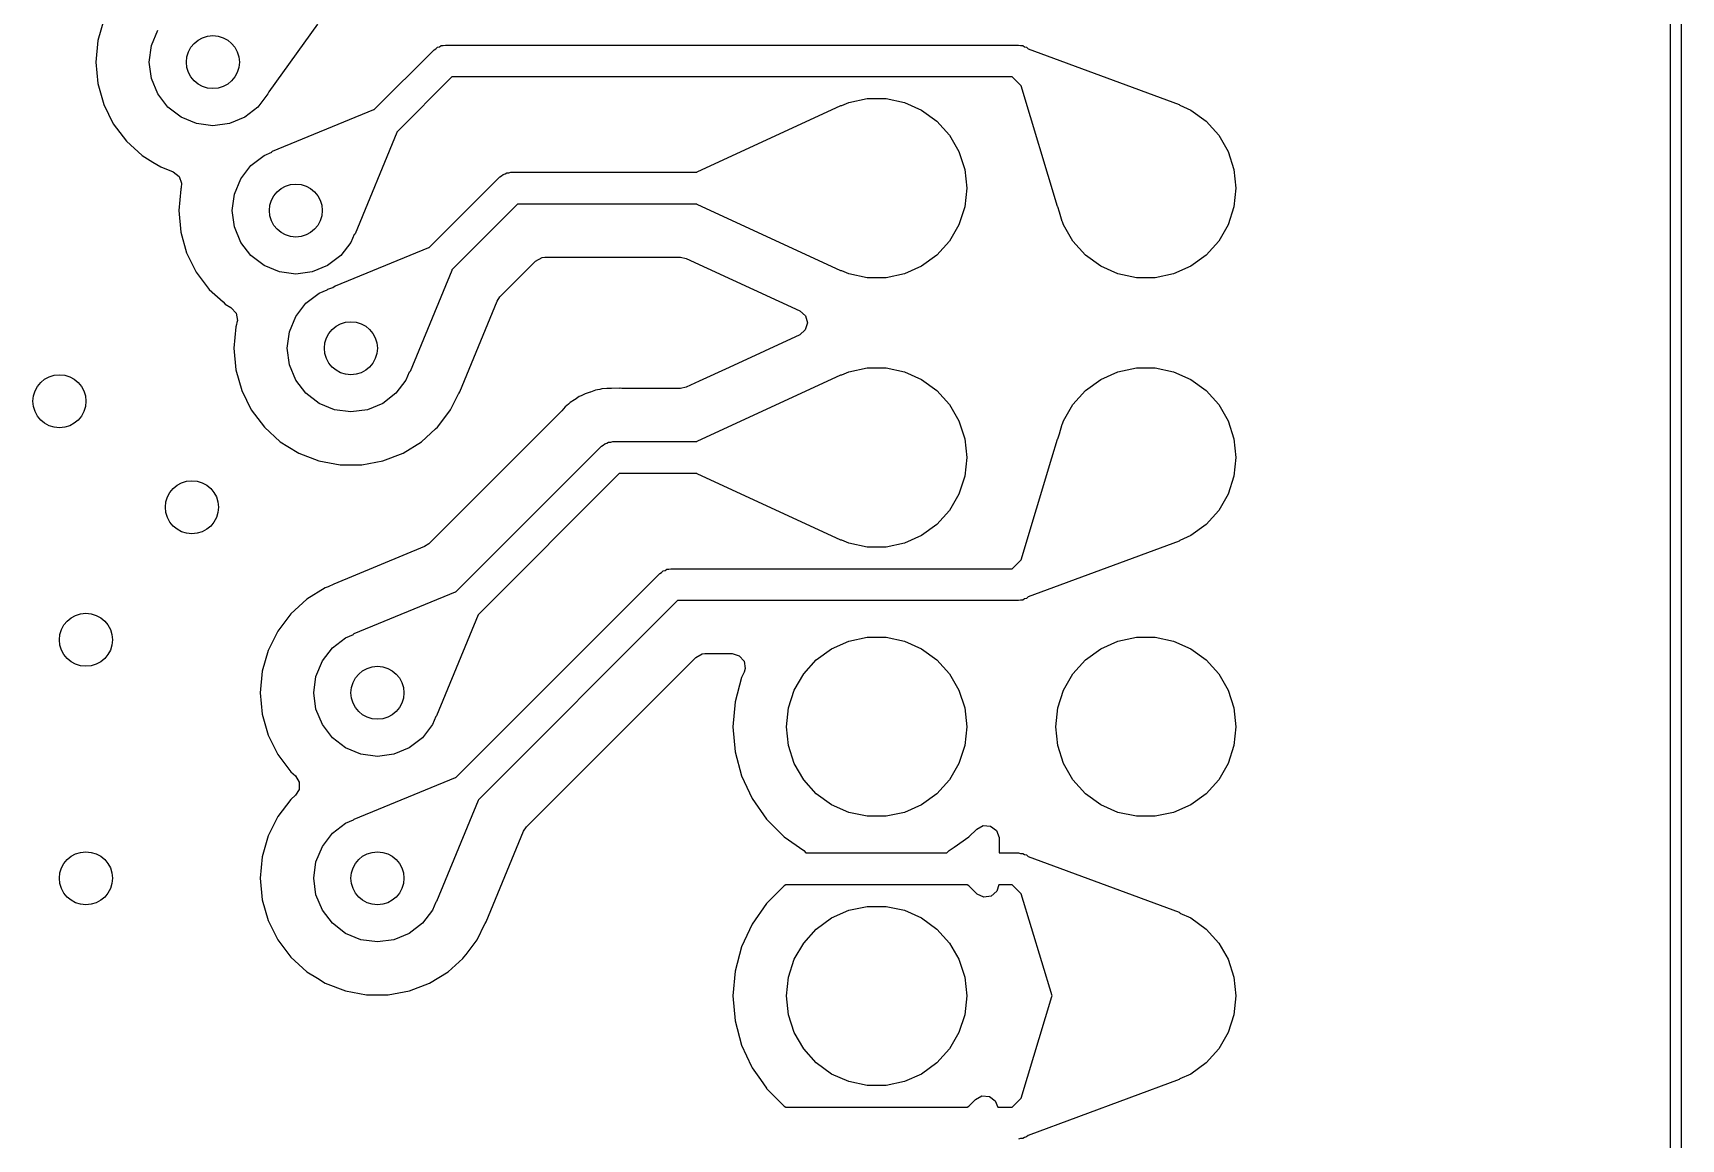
# Model space of a CAD drawing. Extents: x 90 to 175, y -109.5 to -35.9.
# Drawn here: x 159.5 to 175.05, y -68.21 to -57.78 of the extents above; entities that cross this region are included whole.
import ezdxf

# ---------------------------------------------------------------- set-up
doc = ezdxf.new("R2010")
doc.units = 0
doc.layers.add('BLACK', color=7, linetype='CONTINUOUS')

msp = doc.modelspace()

# ---------------------------------------------------------------- linework, layer by layer
at = {"layer": 'BLACK', "linetype": 'CONTINUOUS'}
for p, q in [((174.95, -99.95), (174.95, -36.05)), ((175.05, -36), (175.05, -100)), ((160.167342, -57.651247), (160.111525, -57.847417)), ((160.618368, -57.895209), (160.678308, -57.7505)), ((162.184266, -57.693061), (161.725691, -58.330815)), ((160.111525, -57.847417), (160.092708, -58.050499)), ((160.597923, -58.0505), (160.618368, -57.895209)), ((162.719722, -58.498978), (163.284767, -57.933934)), ((163.284767, -57.933934), (163.301868, -57.92406)), ((163.301868, -57.92406), (163.315833, -57.910096)), ((163.315833, -57.910096), (163.334907, -57.904984)), ((163.334907, -57.904984), (163.35201, -57.895111)), ((163.35201, -57.895111), (163.371758, -57.895111)), ((163.371758, -57.895111), (163.390833, -57.89)), ((163.390833, -57.89), (168.8, -57.89)), ((168.8, -57.89), (168.819075, -57.895111)), ((168.819075, -57.895111), (168.838823, -57.895111)), ((168.838823, -57.895111), (168.855925, -57.904984)), ((168.855925, -57.904984), (168.875, -57.910096)), ((168.875, -57.910096), (168.888807, -57.923903)), ((168.888807, -57.923903), (170.313885, -58.450491)), ((160.092708, -58.050499), (160.092708, -58.0505)), ((160.092708, -58.0505), (160.111525, -58.253582)), ((160.618368, -58.205791), (160.597923, -58.0505)), ((160.111525, -58.253582), (160.16734, -58.449747)), ((160.678308, -58.3505), (160.618368, -58.205791)), ((163.452965, -58.19), (162.932547, -58.710417)), ((168.737868, -58.19), (163.452965, -58.19)), ((168.822868, -58.275), (168.737868, -58.19)), ((169.168038, -59.411623), (168.822868, -58.275)), ((160.16734, -58.449747), (160.167345, -58.44976)), ((160.167345, -58.44976), (160.25825, -58.632321)), ((160.773659, -58.474764), (160.678308, -58.3505)), ((161.717538, -58.3505), (161.622187, -58.474764)), ((161.725691, -58.330815), (161.717538, -58.3505)), ((165.766792, -59.086861), (167.123674, -58.459806)), ((167.123674, -58.459806), (167.132621, -58.459446)), ((167.132621, -58.459446), (167.133329, -58.460099)), ((167.133329, -58.460099), (167.197336, -58.431602)), ((167.197336, -58.431602), (167.371151, -58.394656)), ((167.371151, -58.394656), (167.548849, -58.394656)), ((167.548849, -58.394656), (167.722664, -58.431602)), ((167.722664, -58.431602), (167.885, -58.503878)), ((170.313885, -58.450491), (170.320457, -58.456572)), ((170.320457, -58.456572), (170.320487, -58.457346)), ((170.320487, -58.457346), (170.425, -58.503878)), ((160.897923, -58.570115), (160.773659, -58.474764)), ((161.042632, -58.630055), (160.897923, -58.570115)), ((161.497923, -58.570115), (161.353214, -58.630055)), ((161.622187, -58.474764), (161.497923, -58.570115)), ((161.761445, -58.891812), (162.715489, -58.49897)), ((162.715489, -58.49897), (162.719722, -58.498978)), ((167.885, -58.503878), (168.028761, -58.608327)), ((168.028761, -58.608327), (168.147664, -58.740383)), ((170.425, -58.503878), (170.568761, -58.608327)), ((170.568761, -58.608327), (170.687664, -58.740383)), ((160.25825, -58.632321), (160.38116, -58.795081)), ((161.197923, -58.6505), (161.042632, -58.630055)), ((161.353214, -58.630055), (161.197923, -58.6505)), ((162.931862, -58.715345), (162.539023, -59.66938)), ((162.932743, -58.71089), (162.931862, -58.715345)), ((162.932547, -58.710417), (162.932743, -58.71089)), ((168.147664, -58.740383), (168.236514, -58.894274)), ((170.687664, -58.740383), (170.776514, -58.894274)), ((160.38116, -58.795081), (160.531881, -58.93248)), ((160.531881, -58.93248), (160.531883, -58.932482)), ((160.531883, -58.932482), (160.631064, -58.993892)), ((161.555974, -59.026331), (161.680238, -58.93098)), ((161.680238, -58.93098), (161.755102, -58.89997)), ((161.755102, -58.89997), (161.755105, -58.898134)), ((161.755105, -58.898134), (161.761445, -58.891812)), ((168.236514, -58.894274), (168.291425, -59.063275)), ((170.776514, -58.894274), (170.831425, -59.063275)), ((160.631064, -58.993892), (160.705286, -59.039848)), ((160.705286, -59.039848), (160.822933, -59.085424)), ((160.822933, -59.085424), (160.878334, -59.127997)), ((161.460623, -59.150595), (161.555974, -59.026331)), ((165.763099, -59.09), (165.763427, -59.089209)), ((165.763427, -59.089209), (165.766792, -59.086861)), ((168.291425, -59.063275), (168.31, -59.24)), ((170.831425, -59.063275), (170.85, -59.24)), ((160.878334, -59.127997), (160.901925, -59.193764)), ((160.894676, -59.244579), (160.89384, -59.247516)), ((160.897406, -59.23498), (160.894676, -59.244579)), ((160.901925, -59.193764), (160.897406, -59.23498)), ((161.400683, -59.295304), (161.460623, -59.150595)), ((163.239484, -59.798383), (163.903934, -59.133934)), ((163.903934, -59.133934), (163.921035, -59.12406)), ((163.921035, -59.12406), (163.935, -59.110096)), ((163.935, -59.110096), (163.954074, -59.104984)), ((163.954074, -59.104984), (163.971177, -59.095111)), ((163.971177, -59.095111), (163.990925, -59.095111)), ((163.990925, -59.095111), (164.01, -59.09)), ((164.01, -59.09), (165.763099, -59.09)), ((168.31, -59.24), (168.291425, -59.416725)), ((170.85, -59.24), (170.831425, -59.416725)), ((160.89384, -59.247516), (160.875023, -59.450594)), ((161.380238, -59.450595), (161.400683, -59.295304)), ((164.072132, -59.39), (163.452309, -60.009822)), ((165.763897, -59.39), (164.072132, -59.39)), ((165.766792, -59.393138), (165.763897, -59.39)), ((167.123674, -60.020193), (165.766792, -59.393138)), ((160.875023, -59.450594), (160.875023, -59.450595)), ((160.875023, -59.450595), (160.89384, -59.653677)), ((161.400683, -59.605886), (161.380238, -59.450595)), ((168.291425, -59.416725), (168.236514, -59.585726)), ((169.168575, -59.416725), (169.168038, -59.411623)), ((169.184076, -59.464434), (169.168575, -59.416725)), ((169.210957, -59.55295), (169.184076, -59.464434)), ((169.211337, -59.554011), (169.210957, -59.55295)), ((169.21407, -59.556746), (169.211337, -59.554011)), ((170.831425, -59.416725), (170.776514, -59.585726)), ((160.89384, -59.653677), (160.949655, -59.849842)), ((161.460623, -59.750595), (161.400683, -59.605886)), ((162.530863, -59.675728), (162.499853, -59.750595)), ((162.532704, -59.675725), (162.530863, -59.675728)), ((162.539023, -59.66938), (162.532704, -59.675725)), ((168.236514, -59.585726), (168.147664, -59.739617)), ((169.223486, -59.585726), (169.21407, -59.556746)), ((169.312336, -59.739617), (169.223486, -59.585726)), ((170.776514, -59.585726), (170.687664, -59.739617)), ((160.949655, -59.849842), (160.94966, -59.849855)), ((160.94966, -59.849855), (161.040565, -60.032416)), ((161.555974, -59.874859), (161.460623, -59.750595)), ((162.354481, -60.161046), (163.235251, -59.798375)), ((162.499853, -59.750595), (162.404502, -59.874859)), ((163.235251, -59.798375), (163.239484, -59.798383)), ((168.147664, -59.739617), (168.028761, -59.871673)), ((169.431239, -59.871673), (169.312336, -59.739617)), ((170.687664, -59.739617), (170.568761, -59.871673)), ((161.680238, -59.97021), (161.555974, -59.874859)), ((161.824947, -60.03015), (161.680238, -59.97021)), ((162.280238, -59.97021), (162.135529, -60.03015)), ((162.404502, -59.874859), (162.280238, -59.97021)), ((163.451624, -60.01475), (163.058785, -60.968785)), ((163.452505, -60.010295), (163.451624, -60.01475)), ((163.452309, -60.009822), (163.452505, -60.010295)), ((163.906005, -60.263939), (164.243128, -59.926816)), ((164.243128, -59.926816), (164.30445, -59.893334)), ((164.30445, -59.893334), (164.330808, -59.8905)), ((164.330808, -59.8905), (165.610761, -59.8905)), ((165.610761, -59.8905), (165.662778, -59.901937)), ((165.662778, -59.901937), (166.734989, -60.397438)), ((167.124093, -60.020377), (167.123674, -60.020193)), ((167.133048, -60.020386), (167.124093, -60.020377)), ((167.133471, -60.019963), (167.133048, -60.020386)), ((167.197336, -60.048398), (167.133471, -60.019963)), ((167.885, -59.976122), (167.722664, -60.048398)), ((168.028761, -59.871673), (167.885, -59.976122)), ((169.575, -59.976122), (169.431239, -59.871673)), ((169.737336, -60.048398), (169.575, -59.976122)), ((170.425, -59.976122), (170.262664, -60.048398)), ((170.568761, -59.871673), (170.425, -59.976122)), ((161.040565, -60.032416), (161.163475, -60.195176)), ((161.980238, -60.050595), (161.824947, -60.03015)), ((162.135529, -60.03015), (161.980238, -60.050595)), ((162.282581, -60.192892), (162.32976, -60.176384)), ((162.32976, -60.176384), (162.352748, -60.161939)), ((162.352748, -60.161939), (162.354481, -60.161046)), ((167.371151, -60.085344), (167.197336, -60.048398)), ((167.548849, -60.085344), (167.371151, -60.085344)), ((167.722664, -60.048398), (167.548849, -60.085344)), ((169.911151, -60.085344), (169.737336, -60.048398)), ((170.088849, -60.085344), (169.911151, -60.085344)), ((170.262664, -60.048398), (170.088849, -60.085344)), ((161.163475, -60.195176), (161.293136, -60.313377)), ((161.293136, -60.313377), (161.314197, -60.332576)), ((161.314197, -60.332576), (161.365725, -60.364481)), ((161.980385, -60.45), (162.075736, -60.325736)), ((162.075736, -60.325736), (162.2, -60.230385)), ((162.2, -60.230385), (162.276317, -60.198773)), ((162.276317, -60.198773), (162.281991, -60.193117)), ((162.281991, -60.193117), (162.282581, -60.192892)), ((163.52621, -61.161254), (163.879033, -60.304398)), ((163.879033, -60.304398), (163.906005, -60.263939)), ((161.365725, -60.364481), (161.37095, -60.367716)), ((161.37095, -60.367716), (161.417585, -60.419744)), ((161.417585, -60.419744), (161.428689, -60.488726)), ((161.428689, -60.488726), (161.42494, -60.507071)), ((161.920445, -60.594709), (161.980385, -60.45)), ((166.734989, -60.397438), (166.787586, -60.443429)), ((166.787586, -60.443429), (166.806969, -60.510556)), ((161.413602, -60.546919), (161.394785, -60.749999)), ((161.419522, -60.526111), (161.413602, -60.546919)), ((161.42494, -60.507071), (161.419522, -60.526111)), ((161.9, -60.75), (161.920445, -60.594709)), ((166.734988, -60.622561), (166.068507, -60.930562)), ((166.786983, -60.577507), (166.734988, -60.622561)), ((166.806969, -60.510556), (166.786983, -60.577507)), ((161.394785, -60.749999), (161.394785, -60.75)), ((161.394785, -60.75), (161.413602, -60.953082)), ((161.920445, -60.905291), (161.9, -60.75)), ((161.413602, -60.953082), (161.469417, -61.149247)), ((161.980385, -61.05), (161.920445, -60.905291)), ((166.068507, -60.930562), (165.784702, -61.061717)), ((167.197336, -60.971602), (167.371151, -60.934656)), ((167.371151, -60.934656), (167.548849, -60.934656)), ((167.548849, -60.934656), (167.722664, -60.971602)), ((169.737336, -60.971602), (169.911151, -60.934656)), ((169.911151, -60.934656), (170.088849, -60.934656)), ((170.088849, -60.934656), (170.262664, -60.971602)), ((162.075736, -61.174264), (161.980385, -61.05)), ((163.019615, -61.05), (162.924264, -61.174264)), ((163.050625, -60.975133), (163.019615, -61.05)), ((163.052466, -60.97513), (163.050625, -60.975133)), ((163.058785, -60.968785), (163.052466, -60.97513)), ((165.784702, -61.061717), (165.662777, -61.118062)), ((165.766792, -61.626861), (167.123674, -60.999806)), ((167.123674, -60.999806), (167.132621, -60.999446)), ((167.132621, -60.999446), (167.133329, -61.000099)), ((167.133329, -61.000099), (167.197336, -60.971602)), ((167.722664, -60.971602), (167.885, -61.043878)), ((167.885, -61.043878), (168.028761, -61.148327)), ((169.431239, -61.148327), (169.575, -61.043878)), ((169.575, -61.043878), (169.737336, -60.971602)), ((170.262664, -60.971602), (170.425, -61.043878)), ((170.425, -61.043878), (170.568761, -61.148327)), ((161.469417, -61.149247), (161.469422, -61.14926)), ((161.469422, -61.14926), (161.560327, -61.331821)), ((162.2, -61.269615), (162.075736, -61.174264)), ((162.924264, -61.174264), (162.8, -61.269615)), ((163.439673, -61.331821), (163.514987, -61.180567)), ((163.514987, -61.180567), (163.517085, -61.176705)), ((163.517085, -61.176705), (163.52621, -61.161254)), ((164.568132, -61.261919), (164.553126, -61.276926)), ((164.609956, -61.237184), (164.568132, -61.261919)), ((164.614839, -61.233977), (164.609956, -61.237184)), ((164.654126, -61.205433), (164.614839, -61.233977)), ((164.654128, -61.205432), (164.654126, -61.205433)), ((164.673863, -61.197618), (164.654128, -61.205432)), ((164.691332, -61.18906), (164.673863, -61.197618)), ((164.709602, -61.178255), (164.691332, -61.18906)), ((164.75625, -61.164702), (164.709602, -61.178255)), ((164.761776, -61.16281), (164.75625, -61.164702)), ((164.806937, -61.14493), (164.761776, -61.16281)), ((164.806953, -61.144926), (164.806937, -61.14493)), ((164.828008, -61.142266), (164.806953, -61.144926)), ((164.847049, -61.138323), (164.828008, -61.142266)), ((164.867425, -61.132404), (164.847049, -61.138323)), ((164.867436, -61.132402), (164.867425, -61.132404)), ((164.915976, -61.130876), (164.867436, -61.132402)), ((164.921793, -61.130419), (164.915976, -61.130876)), ((164.929061, -61.129501), (164.921793, -61.130419)), ((164.929071, -61.1295), (164.929061, -61.129501)), ((164.929075, -61.1295), (164.929071, -61.1295)), ((164.959796, -61.1295), (164.929075, -61.1295)), ((165.031703, -61.12724), (164.959796, -61.1295)), ((165.031704, -61.12724), (165.031703, -61.12724)), ((165.039471, -61.127974), (165.031704, -61.12724)), ((165.039493, -61.127732), (165.039471, -61.127974)), ((165.055504, -61.1295), (165.039493, -61.127732)), ((165.610759, -61.1295), (165.055504, -61.1295)), ((165.662777, -61.118062), (165.610759, -61.1295)), ((168.028761, -61.148327), (168.147664, -61.280383)), ((169.312336, -61.280383), (169.431239, -61.148327)), ((170.568761, -61.148327), (170.687664, -61.280383)), ((161.560327, -61.331821), (161.683237, -61.494581)), ((162.344709, -61.329555), (162.2, -61.269615)), ((162.5, -61.35), (162.344709, -61.329555)), ((162.655291, -61.329555), (162.5, -61.35)), ((162.8, -61.269615), (162.655291, -61.329555)), ((164.486262, -61.343791), (163.236065, -62.593987)), ((163.3583, -61.439577), (163.439673, -61.331821)), ((164.490194, -61.33947), (164.486262, -61.343791)), ((164.521165, -61.302034), (164.490194, -61.33947)), ((164.521167, -61.302032), (164.521165, -61.302034)), ((164.538336, -61.289558), (164.521167, -61.302032)), ((164.553126, -61.276926), (164.538336, -61.289558)), ((168.147664, -61.280383), (168.236514, -61.434274)), ((169.223486, -61.434274), (169.312336, -61.280383)), ((170.687664, -61.280383), (170.776514, -61.434274)), ((161.683237, -61.494581), (161.833958, -61.63198)), ((163.166041, -61.631981), (163.299133, -61.510652)), ((163.299133, -61.510652), (163.316762, -61.494581)), ((163.316762, -61.494581), (163.3583, -61.439577)), ((168.236514, -61.434274), (168.291425, -61.603275)), ((169.168575, -61.603275), (169.184072, -61.555576)), ((169.184072, -61.555576), (169.210954, -61.467059)), ((169.210954, -61.467059), (169.214063, -61.463272)), ((169.214063, -61.463272), (169.223486, -61.434274)), ((170.776514, -61.434274), (170.831425, -61.603275)), ((161.833958, -61.63198), (161.83396, -61.631982)), ((161.83396, -61.631982), (161.905317, -61.676164)), ((161.905317, -61.676164), (162.007363, -61.739348)), ((162.992637, -61.739348), (163.166041, -61.631981)), ((163.489484, -63.048383), (164.863934, -61.673934)), ((164.863934, -61.673934), (164.881035, -61.66406)), ((164.881035, -61.66406), (164.895, -61.650096)), ((164.895, -61.650096), (164.914074, -61.644984)), ((164.914074, -61.644984), (164.931177, -61.635111)), ((164.931177, -61.635111), (164.950925, -61.635111)), ((164.950925, -61.635111), (164.97, -61.63)), ((164.97, -61.63), (165.763099, -61.63)), ((165.763099, -61.63), (165.763427, -61.629209)), ((165.763427, -61.629209), (165.766792, -61.626861)), ((168.291425, -61.603275), (168.31, -61.78)), ((169.114557, -61.784488), (169.168038, -61.608375)), ((169.168038, -61.608375), (169.168575, -61.603275)), ((170.831425, -61.603275), (170.85, -61.78)), ((162.007363, -61.739348), (162.197544, -61.813024)), ((162.197544, -61.813024), (162.398024, -61.8505)), ((162.398024, -61.8505), (162.398026, -61.8505)), ((162.398026, -61.8505), (162.601974, -61.8505)), ((162.601974, -61.8505), (162.601976, -61.8505)), ((162.601976, -61.8505), (162.802456, -61.813024)), ((162.802456, -61.813024), (162.992637, -61.739348)), ((168.31, -61.78), (168.291425, -61.956725)), ((168.822867, -62.745), (169.114557, -61.784488)), ((170.85, -61.78), (170.831425, -61.956725)), ((165.032132, -61.93), (163.702309, -63.259822)), ((165.763897, -61.93), (165.032132, -61.93)), ((165.766792, -61.933138), (165.763897, -61.93)), ((167.123674, -62.560193), (165.766792, -61.933138)), ((168.291425, -61.956725), (168.236514, -62.125726)), ((170.831425, -61.956725), (170.776514, -62.125726)), ((168.236514, -62.125726), (168.147664, -62.279617)), ((170.776514, -62.125726), (170.687664, -62.279617)), ((168.147664, -62.279617), (168.028761, -62.411673)), ((170.687664, -62.279617), (170.568761, -62.411673)), ((168.028761, -62.411673), (167.885, -62.516122)), ((170.568761, -62.411673), (170.425, -62.516122)), ((163.195597, -62.620966), (162.33874, -62.973791)), ((163.236065, -62.593987), (163.195597, -62.620966)), ((167.124093, -62.560377), (167.123674, -62.560193)), ((167.133048, -62.560386), (167.124093, -62.560377)), ((167.133471, -62.559963), (167.133048, -62.560386)), ((167.197336, -62.588398), (167.133471, -62.559963)), ((167.371151, -62.625344), (167.197336, -62.588398)), ((167.548849, -62.625344), (167.371151, -62.625344)), ((167.722664, -62.588398), (167.548849, -62.625344)), ((167.885, -62.516122), (167.722664, -62.588398)), ((170.313884, -62.569509), (168.888808, -63.096095)), ((170.314295, -62.569348), (170.313884, -62.569509)), ((170.320634, -62.563023), (170.314295, -62.569348)), ((170.425, -62.516122), (170.320634, -62.562588)), ((170.320634, -62.562588), (170.320634, -62.563023)), ((168.737868, -62.83), (168.822867, -62.745)), ((162.33874, -62.973791), (162.284073, -62.999828)), ((163.489484, -64.798383), (165.413934, -62.873934)), ((165.413934, -62.873934), (165.431035, -62.86406)), ((165.431035, -62.86406), (165.445, -62.850096)), ((165.445, -62.850096), (165.464074, -62.844984)), ((165.464074, -62.844984), (165.481177, -62.835111)), ((165.481177, -62.835111), (165.500925, -62.835111)), ((165.500925, -62.835111), (165.52, -62.83)), ((165.52, -62.83), (168.737868, -62.83)), ((162.083957, -63.11802), (161.933237, -63.255418)), ((162.257362, -63.010651), (162.083957, -63.11802)), ((162.275071, -63.003791), (162.257362, -63.010651)), ((162.2839, -62.999465), (162.275071, -63.003791)), ((162.284073, -62.999828), (162.2839, -62.999465)), ((162.531207, -63.441217), (163.485251, -63.048375)), ((163.485251, -63.048375), (163.489484, -63.048383)), ((165.582132, -63.13), (163.702309, -65.009822)), ((168.8, -63.13), (165.582132, -63.13)), ((168.819075, -63.124889), (168.8, -63.13)), ((168.838823, -63.124889), (168.819075, -63.124889)), ((168.855925, -63.115015), (168.838823, -63.124889)), ((168.875, -63.109904), (168.855925, -63.115015)), ((168.888808, -63.096095), (168.875, -63.109904)), ((161.933237, -63.255418), (161.810327, -63.418178)), ((163.701624, -63.26475), (163.308785, -64.218785)), ((163.702505, -63.260295), (163.701624, -63.26475)), ((163.702309, -63.259822), (163.702505, -63.260295)), ((161.810327, -63.418178), (161.719422, -63.600739)), ((162.524867, -63.447539), (162.531207, -63.441217)), ((162.230385, -63.7), (162.325736, -63.575736)), ((162.325736, -63.575736), (162.45, -63.480385)), ((162.45, -63.480385), (162.524864, -63.449375)), ((162.524864, -63.449375), (162.524867, -63.447539)), ((166.891239, -63.688327), (167.035, -63.583878)), ((167.035, -63.583878), (167.197336, -63.511602)), ((167.197336, -63.511602), (167.371151, -63.474656)), ((167.371151, -63.474656), (167.548849, -63.474656)), ((167.548849, -63.474656), (167.722664, -63.511602)), ((167.722664, -63.511602), (167.885, -63.583878)), ((167.885, -63.583878), (168.028761, -63.688327)), ((169.431239, -63.688327), (169.575, -63.583878)), ((169.575, -63.583878), (169.737336, -63.511602)), ((169.737336, -63.511602), (169.911151, -63.474656)), ((169.911151, -63.474656), (170.088849, -63.474656)), ((170.088849, -63.474656), (170.262664, -63.511602)), ((170.262664, -63.511602), (170.425, -63.583878)), ((170.425, -63.583878), (170.568761, -63.688327)), ((161.719417, -63.600752), (161.663602, -63.796917)), ((161.719422, -63.600739), (161.719417, -63.600752)), ((162.170445, -63.844709), (162.230385, -63.7)), ((164.156007, -65.263937), (165.753127, -63.666819)), ((165.753127, -63.666819), (165.81445, -63.633334)), ((165.81445, -63.633334), (165.840808, -63.6305)), ((165.840808, -63.6305), (166.096766, -63.6305)), ((166.096766, -63.6305), (166.163805, -63.650185)), ((166.163805, -63.650185), (166.20956, -63.702989)), ((166.20956, -63.702989), (166.219504, -63.772147)), ((166.772336, -63.820383), (166.891239, -63.688327)), ((168.028761, -63.688327), (168.147664, -63.820383)), ((169.312336, -63.820383), (169.431239, -63.688327)), ((170.568761, -63.688327), (170.687664, -63.820383)), ((161.663602, -63.796917), (161.644785, -63.999999)), ((162.15, -64), (162.170445, -63.844709)), ((166.186094, -63.856344), (166.124938, -64.084586)), ((166.186097, -63.856335), (166.186094, -63.856344)), ((166.209148, -63.806905), (166.186097, -63.856335)), ((166.219504, -63.772147), (166.209148, -63.806905)), ((166.683486, -63.974274), (166.772336, -63.820383)), ((168.147664, -63.820383), (168.236514, -63.974274)), ((169.223486, -63.974274), (169.312336, -63.820383)), ((170.687664, -63.820383), (170.776514, -63.974274)), ((161.644785, -63.999999), (161.644785, -64)), ((161.644785, -64), (161.663602, -64.203082)), ((162.170445, -64.155291), (162.15, -64)), ((166.628575, -64.143275), (166.683486, -63.974274)), ((168.236514, -63.974274), (168.291425, -64.143275)), ((169.168575, -64.143275), (169.223486, -63.974274)), ((170.776514, -63.974274), (170.831425, -64.143275)), ((161.663602, -64.203082), (161.719417, -64.399247)), ((162.230385, -64.3), (162.170445, -64.155291)), ((163.308785, -64.218785), (163.302466, -64.22513)), ((166.124936, -64.084596), (166.104341, -64.319999)), ((166.124938, -64.084586), (166.124936, -64.084596)), ((166.61, -64.32), (166.628575, -64.143275)), ((168.291425, -64.143275), (168.31, -64.32)), ((169.15, -64.32), (169.168575, -64.143275)), ((170.831425, -64.143275), (170.85, -64.32)), ((162.325736, -64.424264), (162.230385, -64.3)), ((163.269615, -64.3), (163.174264, -64.424264)), ((163.300625, -64.225133), (163.269615, -64.3)), ((163.302466, -64.22513), (163.300625, -64.225133)), ((166.104341, -64.319999), (166.104341, -64.32)), ((166.104341, -64.32), (166.124936, -64.555403)), ((166.628575, -64.496725), (166.61, -64.32)), ((168.31, -64.32), (168.291425, -64.496725)), ((169.168575, -64.496725), (169.15, -64.32)), ((170.85, -64.32), (170.831425, -64.496725)), ((161.719417, -64.399247), (161.719422, -64.39926)), ((161.719422, -64.39926), (161.810327, -64.581821)), ((162.45, -64.519615), (162.325736, -64.424264)), ((162.594709, -64.579555), (162.45, -64.519615)), ((163.05, -64.519615), (162.905291, -64.579555)), ((163.174264, -64.424264), (163.05, -64.519615)), ((166.683486, -64.665726), (166.628575, -64.496725)), ((168.291425, -64.496725), (168.236514, -64.665726)), ((169.223486, -64.665726), (169.168575, -64.496725)), ((170.831425, -64.496725), (170.776514, -64.665726)), ((161.810327, -64.581821), (161.933235, -64.744578)), ((162.75, -64.6), (162.594709, -64.579555)), ((162.905291, -64.579555), (162.75, -64.6)), ((166.124936, -64.555403), (166.124938, -64.555413)), ((166.124938, -64.555413), (166.186094, -64.783655)), ((166.772336, -64.819617), (166.683486, -64.665726)), ((168.236514, -64.665726), (168.147664, -64.819617)), ((169.312336, -64.819617), (169.223486, -64.665726)), ((170.776514, -64.665726), (170.687664, -64.819617)), ((161.933235, -64.744578), (161.97578, -64.783363)), ((161.97578, -64.783363), (162.012061, -64.843075)), ((162.012061, -64.843075), (162.0103, -64.912922)), ((162.531207, -65.191217), (163.485251, -64.798375)), ((163.485251, -64.798375), (163.489484, -64.798383)), ((166.186094, -64.783655), (166.186096, -64.783659)), ((166.186096, -64.783659), (166.186097, -64.783663)), ((166.186097, -64.783663), (166.285965, -64.99783)), ((166.891239, -64.951673), (166.772336, -64.819617)), ((168.147664, -64.819617), (168.028761, -64.951673)), ((169.431239, -64.951673), (169.312336, -64.819617)), ((170.687664, -64.819617), (170.568761, -64.951673)), ((161.97578, -64.966637), (161.933235, -65.005421)), ((162.0103, -64.912922), (161.97578, -64.966637)), ((166.285965, -64.99783), (166.285967, -64.997834)), ((166.285967, -64.997834), (166.421501, -65.191395)), ((167.035, -65.056122), (166.891239, -64.951673)), ((168.028761, -64.951673), (167.885, -65.056122)), ((169.575, -65.056122), (169.431239, -64.951673)), ((170.568761, -64.951673), (170.425, -65.056122)), ((161.933235, -65.005421), (161.810327, -65.168178)), ((163.701624, -65.01475), (163.308785, -65.968785)), ((163.702505, -65.010295), (163.701624, -65.01475)), ((163.702309, -65.009822), (163.702505, -65.010295)), ((167.197336, -65.128398), (167.035, -65.056122)), ((167.371151, -65.165344), (167.197336, -65.128398)), ((167.722664, -65.128398), (167.548849, -65.165344)), ((167.885, -65.056122), (167.722664, -65.128398)), ((169.737336, -65.128398), (169.575, -65.056122)), ((169.911151, -65.165344), (169.737336, -65.128398)), ((170.262664, -65.128398), (170.088849, -65.165344)), ((170.425, -65.056122), (170.262664, -65.128398)), ((161.810327, -65.168178), (161.719422, -65.350739)), ((162.325736, -65.325736), (162.45, -65.230385)), ((162.45, -65.230385), (162.524864, -65.199375)), ((162.524864, -65.199375), (162.524867, -65.197539)), ((162.524867, -65.197539), (162.531207, -65.191217)), ((163.77621, -66.161254), (164.129033, -65.304398)), ((164.129033, -65.304398), (164.156007, -65.263937)), ((166.421501, -65.191395), (166.421506, -65.191402)), ((166.421506, -65.191402), (166.588597, -65.358493)), ((167.548849, -65.165344), (167.371151, -65.165344)), ((168.331401, -65.358495), (168.404728, -65.285167)), ((168.404728, -65.285167), (168.466047, -65.251685)), ((168.466047, -65.251685), (168.535739, -65.256669)), ((168.535739, -65.256669), (168.591673, -65.29854)), ((168.591673, -65.29854), (168.61609, -65.364004)), ((170.088849, -65.165344), (169.911151, -65.165344)), ((161.719417, -65.350752), (161.663602, -65.546917)), ((161.719422, -65.350739), (161.719417, -65.350752)), ((162.170445, -65.594709), (162.230385, -65.45)), ((162.230385, -65.45), (162.325736, -65.325736)), ((166.588597, -65.358493), (166.588603, -65.358498)), ((166.588603, -65.358498), (166.774158, -65.488425)), ((168.145842, -65.488425), (168.192187, -65.455974)), ((168.192187, -65.455974), (168.331401, -65.358495)), ((168.616405, -65.37342), (168.615779, -65.51)), ((168.61609, -65.364004), (168.616405, -65.37342)), ((161.663602, -65.546917), (161.644785, -65.749999)), ((162.15, -65.75), (162.170445, -65.594709)), ((166.774158, -65.488425), (166.791404, -65.51)), ((166.791404, -65.51), (168.124092, -65.51)), ((168.124092, -65.51), (168.126546, -65.505145)), ((168.126546, -65.505145), (168.145842, -65.488425)), ((168.615779, -65.51), (168.8, -65.51)), ((168.8, -65.51), (168.819075, -65.515111)), ((168.819075, -65.515111), (168.838823, -65.515111)), ((168.838823, -65.515111), (168.855925, -65.524984)), ((168.855925, -65.524984), (168.875, -65.530096)), ((168.875, -65.530096), (168.888807, -65.543903)), ((168.888807, -65.543903), (170.313885, -66.070491)), ((161.644785, -65.749999), (161.644785, -65.75)), ((161.644785, -65.75), (161.663602, -65.953082)), ((162.170445, -65.905291), (162.15, -65.75)), ((162.230385, -66.05), (162.170445, -65.905291)), ((166.588597, -65.821505), (166.421505, -65.988597)), ((166.605028, -65.81), (166.588597, -65.821505)), ((168.314971, -65.81), (166.605028, -65.81)), ((168.331396, -65.821501), (168.314971, -65.81)), ((168.331402, -65.821506), (168.331396, -65.821501)), ((168.402742, -65.892846), (168.331402, -65.821506)), ((168.408791, -65.898504), (168.402742, -65.892846)), ((168.472213, -65.927821), (168.408791, -65.898504)), ((168.541417, -65.918194), (168.472213, -65.927821)), ((168.59443, -65.872682), (168.541417, -65.918194)), ((168.613148, -65.81), (168.59443, -65.872682)), ((168.737868, -65.81), (168.613148, -65.81)), ((168.822868, -65.895), (168.737868, -65.81)), ((169.11592, -66.859999), (168.822868, -65.895)), ((161.663602, -65.953082), (161.719417, -66.149247)), ((162.325736, -66.174264), (162.230385, -66.05)), ((163.269615, -66.05), (163.174264, -66.174264)), ((163.300625, -65.975133), (163.269615, -66.05)), ((163.302466, -65.97513), (163.300625, -65.975133)), ((163.308785, -65.968785), (163.302466, -65.97513)), ((166.421505, -65.988597), (166.285965, -66.182169)), ((167.035, -66.123878), (167.197336, -66.051602)), ((167.197336, -66.051602), (167.371151, -66.014656)), ((167.371151, -66.014656), (167.548849, -66.014656)), ((167.548849, -66.014656), (167.722664, -66.051602)), ((167.722664, -66.051602), (167.885, -66.123878)), ((170.313885, -66.070491), (170.320457, -66.076572)), ((170.320457, -66.076572), (170.320487, -66.077346)), ((170.320487, -66.077346), (170.425, -66.123878)), ((161.719417, -66.149247), (161.719422, -66.14926)), ((161.719422, -66.14926), (161.810327, -66.331821)), ((162.45, -66.269615), (162.325736, -66.174264)), ((163.174264, -66.174264), (163.05, -66.269615)), ((163.689673, -66.331821), (163.764987, -66.180567)), ((163.764987, -66.180567), (163.767085, -66.176705)), ((163.767085, -66.176705), (163.77621, -66.161254)), ((166.285964, -66.182171), (166.186098, -66.396335)), ((166.285965, -66.182169), (166.285964, -66.182171)), ((166.772336, -66.360383), (166.891239, -66.228327)), ((166.891239, -66.228327), (167.035, -66.123878)), ((167.885, -66.123878), (168.028761, -66.228327)), ((168.028761, -66.228327), (168.147664, -66.360383)), ((170.425, -66.123878), (170.568761, -66.228327)), ((170.568761, -66.228327), (170.687664, -66.360383)), ((161.810327, -66.331821), (161.933237, -66.494581)), ((162.594709, -66.329555), (162.45, -66.269615)), ((162.75, -66.35), (162.594709, -66.329555)), ((162.905291, -66.329555), (162.75, -66.35)), ((163.05, -66.269615), (162.905291, -66.329555)), ((163.587195, -66.467524), (163.689673, -66.331821)), ((166.186094, -66.396344), (166.124938, -66.624586)), ((166.186098, -66.396335), (166.186094, -66.396344)), ((166.683486, -66.514274), (166.772336, -66.360383)), ((168.147664, -66.360383), (168.236514, -66.514274)), ((170.687664, -66.360383), (170.776514, -66.514274)), ((161.933237, -66.494581), (162.083958, -66.63198)), ((163.416041, -66.631981), (163.554871, -66.505421)), ((163.554871, -66.505421), (163.566762, -66.494581)), ((163.566762, -66.494581), (163.587195, -66.467524)), ((166.628575, -66.683275), (166.683486, -66.514274)), ((168.236514, -66.514274), (168.291425, -66.683275)), ((170.776514, -66.514274), (170.831425, -66.683275)), ((162.083958, -66.63198), (162.08396, -66.631982)), ((162.08396, -66.631982), (162.183141, -66.693392)), ((162.183141, -66.693392), (162.257363, -66.739348)), ((163.242637, -66.739348), (163.416041, -66.631981)), ((166.124936, -66.624596), (166.104341, -66.859999)), ((166.124938, -66.624586), (166.124936, -66.624596)), ((166.61, -66.86), (166.628575, -66.683275)), ((168.291425, -66.683275), (168.31, -66.86)), ((170.831425, -66.683275), (170.85, -66.86)), ((162.257363, -66.739348), (162.447544, -66.813024)), ((162.447544, -66.813024), (162.648024, -66.8505)), ((162.648024, -66.8505), (162.648026, -66.8505)), ((162.648026, -66.8505), (162.851974, -66.8505)), ((162.851974, -66.8505), (162.851976, -66.8505)), ((162.851976, -66.8505), (163.052456, -66.813024)), ((163.052456, -66.813024), (163.242637, -66.739348)), ((166.104341, -66.859999), (166.104341, -66.86)), ((166.104341, -66.86), (166.124936, -67.095403)), ((166.628575, -67.036725), (166.61, -66.86)), ((168.31, -66.86), (168.291425, -67.036725)), ((168.822867, -67.825), (169.114557, -66.864488)), ((169.114557, -66.864488), (169.11592, -66.859999)), ((170.85, -66.86), (170.831425, -67.036725)), ((166.124936, -67.095403), (166.124938, -67.095413)), ((166.124938, -67.095413), (166.186094, -67.323655)), ((166.683486, -67.205726), (166.628575, -67.036725)), ((168.291425, -67.036725), (168.236514, -67.205726)), ((170.831425, -67.036725), (170.776514, -67.205726)), ((166.186094, -67.323655), (166.186096, -67.323659)), ((166.186096, -67.323659), (166.186097, -67.323663)), ((166.186097, -67.323663), (166.279767, -67.524538)), ((166.772336, -67.359617), (166.683486, -67.205726)), ((168.236514, -67.205726), (168.147664, -67.359617)), ((170.776514, -67.205726), (170.687664, -67.359617)), ((166.891239, -67.491673), (166.772336, -67.359617)), ((168.147664, -67.359617), (168.028761, -67.491673)), ((170.687664, -67.359617), (170.568761, -67.491673)), ((166.279767, -67.524538), (166.285965, -67.53783)), ((166.285965, -67.53783), (166.285967, -67.537834)), ((166.285967, -67.537834), (166.364157, -67.6495)), ((167.035, -67.596122), (166.891239, -67.491673)), ((167.197336, -67.668398), (167.035, -67.596122)), ((167.885, -67.596122), (167.722664, -67.668398)), ((168.028761, -67.491673), (167.885, -67.596122)), ((170.425, -67.596122), (170.320634, -67.642588)), ((170.568761, -67.491673), (170.425, -67.596122)), ((166.364157, -67.6495), (166.420749, -67.730322)), ((166.420749, -67.730322), (166.421501, -67.731395)), ((166.421501, -67.731395), (166.421506, -67.731402)), ((166.421506, -67.731402), (166.588597, -67.898493)), ((167.371151, -67.705344), (167.197336, -67.668398)), ((167.548849, -67.705344), (167.371151, -67.705344)), ((167.722664, -67.668398), (167.548849, -67.705344)), ((170.313884, -67.649509), (168.888808, -68.176095)), ((170.314295, -67.649348), (170.313884, -67.649509)), ((170.320634, -67.643023), (170.314295, -67.649348)), ((170.320634, -67.642588), (170.320634, -67.643023)), ((166.588597, -67.898493), (166.588603, -67.898498)), ((166.588603, -67.898498), (166.60503, -67.91)), ((166.60503, -67.91), (168.31497, -67.91)), ((168.31497, -67.91), (168.331401, -67.898495)), ((168.331401, -67.898495), (168.39302, -67.836876)), ((168.39302, -67.836876), (168.454343, -67.803391)), ((168.454343, -67.803391), (168.524035, -67.808375)), ((168.524035, -67.808375), (168.579968, -67.850247)), ((168.579968, -67.850247), (168.602255, -67.91)), ((168.602255, -67.91), (168.737868, -67.91)), ((168.737868, -67.91), (168.822867, -67.825)), ((168.819075, -68.204889), (168.8, -68.21)), ((168.838823, -68.204889), (168.819075, -68.204889)), ((168.855925, -68.195015), (168.838823, -68.204889)), ((168.875, -68.189904), (168.855925, -68.195015)), ((168.888808, -68.176095), (168.875, -68.189904))]:
    msp.add_line(p, q, dxfattribs=at)
at = {"layer": 'BLACK'}
for centre in [(161.197923, -58.0505), (161.980238, -59.450595), (162.5, -60.75), (159.75, -61.25), (161, -62.25), (160, -63.5), (162.75, -64), (160, -65.75), (162.75, -65.75)]:
    msp.add_circle(centre, 0.25, dxfattribs=at)

doc.saveas('drawing.dxf')
